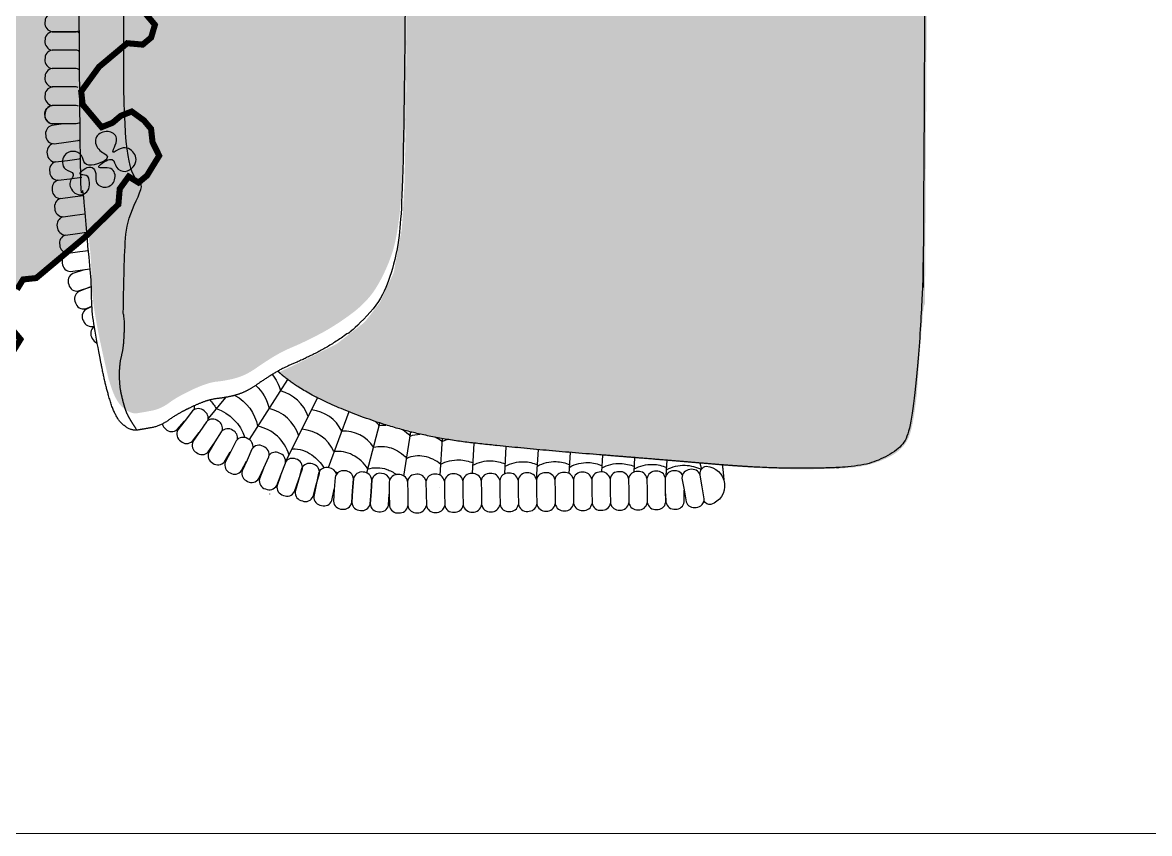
# Model space of a CAD drawing. Header units: millimetres. Extents: x 307301 to 459443, y -2888111 to -2805601.
# Drawn here: x 442889 to 443852, y -2867850 to -2867157 of the extents above; entities that cross this region are included whole.
import ezdxf

# ---------------------------------------------------------------- set-up
doc = ezdxf.new("R2010")
doc.units = ezdxf.units.MM
doc.header["$LTSCALE"] = 10
doc.header["$MEASUREMENT"] = 0
for name, color, linetype in [('BMA  furniture', 6, 'Continuous'), ('PDA FURNITURE', 6, 'Continuous'), ('Plants', 5, 'Continuous')]:
    doc.layers.add(name, color=color, linetype=linetype)
doc.layers.add('WIN', color=5, linetype='Continuous', lineweight=9)

# ---------------------------------------------------------------- blocks, each defined once
blk = doc.blocks.new('2Q3we')
at = {"true_color": 0xffffff}
h = blk.add_hatch(color=7, dxfattribs=at)
h.dxf.hatch_style = 1
edge = h.paths.add_edge_path()
edge.add_spline(control_points=[(-569582.5, 12795.6), (-569583.6, 12796.2), (-569584.8, 12796.9), (-569591.5, 12800), (-569598.1, 12803.1), (-569618.1, 12813), (-569638.1, 12823), (-569652, 12833.8), (-569665.8, 12844.6), (-569673.4, 12854.4), (-569681, 12864.1), (-569687.7, 12878.9), (-569694.5, 12893.7), (-569698.5, 12915.3), (-569702.5, 12937), (-569703.8, 12959), (-569705, 12981), (-569705.6, 13008), (-569706.2, 13035.1), (-569706.9, 13089.7), (-569707.6, 13144.3), (-569708.2, 13227.9), (-569708.8, 13311.4), (-569709, 13361.7), (-569709.2, 13412.1), (-569707.3, 13463.8), (-569705.3, 13515.5), (-569701.4, 13577.7), (-569697.4, 13639.9), (-569697, 13659.1), (-569696.5, 13678.3), (-569693.1, 13690.1), (-569689.7, 13701.9), (-569682.4, 13709), (-569675.2, 13716), (-569664.7, 13718.9), (-569654.2, 13721.9), (-569645.4, 13724.2), (-569636.6, 13726.6), (-569625.6, 13728.3), (-569614.7, 13730), (-569604.7, 13729.7), (-569594.7, 13729.5), (-569581.1, 13730.4), (-569567.4, 13731.3), (-569555.7, 13732.5), (-569544, 13733.8), (-569559.6, 13737.7), (-569575.2, 13741.7), (-569596, 13741.8), (-569616.8, 13742), (-569634.7, 13745.8), (-569652.6, 13749.6), (-569669.6, 13757.6), (-569686.5, 13765.5), (-569691.6, 13780.5), (-569696.7, 13795.5), (-569697.5, 13831.8), (-569698.3, 13868), (-569701.8, 13911.8), (-569705.3, 13955.6), (-569707, 14007), (-569708.7, 14058.5), (-569709, 14122.9), (-569709.3, 14187.3), (-569709.3, 14215.5), (-569709.3, 14243.6), (-569707.2, 14364.5), (-569705.1, 14485.4), (-569702.8, 14509.3), (-569700.5, 14533.3), (-569694.5, 14555.3), (-569688.5, 14577.3), (-569679.5, 14590.8), (-569670.4, 14604.3), (-569652, 14618.5), (-569633.5, 14632.8), (-569608, 14645.5), (-569582.5, 14658.1), (-569589.9, 14665), (-569598.3, 14670.9), (-569623.4, 14688.1), (-569720, 14722.6), (-569826.9, 14734.7), (-569958.1, 14745), (-570058.1, 14753.7), (-570128.9, 14753.7), (-570163.4, 14750.2), (-570196.2, 14734.7), (-570206.5, 14707.1), (-570215.1, 14610.5), (-570216.9, 14557), (-570220.3, 14001.6), (-570220.3, 13735.9), (-570220.3, 13735.9), (-570220.3, 13735.9), (-570220.3, 13735.9), (-570220.3, 13735.9), (-570220.3, 13470.3), (-570216.9, 12896.7), (-570216.9, 12896.7), (-570216.9, 12896.7), (-570215.1, 12843.2), (-570206.5, 12746.6), (-570201.3, 12732.8), (-570196.2, 12719), (-570163.4, 12703.5), (-570128.9, 12700), (-570093.5, 12700), (-570058.1, 12700), (-569958.1, 12708.7), (-569826.9, 12719), (-569720, 12731.1), (-569623.4, 12765.6), (-569598.3, 12782.9), (-569589.9, 12788.7), (-569582.5, 12795.6)], knot_values=[0, 0, 0, 1, 1, 2, 2, 3, 3, 4, 4, 5, 5, 6, 6, 7, 7, 8, 8, 9, 9, 10, 10, 11, 11, 12, 12, 13, 13, 14, 14, 15, 15, 16, 16, 17, 17, 18, 18, 19, 19, 20, 20, 21, 21, 22, 22, 23, 23, 24, 24, 25, 25, 26, 26, 27, 27, 28, 28, 29, 29, 30, 30, 31, 31, 32, 32, 33, 33, 34, 34, 35, 35, 36, 36, 37, 37, 38, 38, 39, 39, 40, 40, 41, 42, 43, 44, 45, 46, 47, 48, 49, 50, 50, 51, 51, 52, 52, 53, 53, 54, 54, 55, 55, 56, 57, 57, 58, 59, 60, 60, 61, 62, 63, 64, 65, 65, 66, 66, 66], weights=[1, 1, 1, 1, 1, 1, 1, 1, 1, 1, 1, 1, 1, 1, 1, 1, 1, 1, 1, 1, 1, 1, 1, 1, 1, 1, 1, 1, 1, 1, 1, 1, 1, 1, 1, 1, 1, 1, 1, 1, 1, 1, 1, 1, 1, 1, 1, 1, 1, 1, 1, 1, 1, 1, 1, 1, 1, 1, 1, 1, 1, 1, 1, 1, 1, 1, 1, 1, 1, 1, 1, 1, 1, 1, 1, 1, 1, 1, 1, 1, 1, 1, 1, 1, 1, 1, 1, 1, 1, 1, 1, 1, 0.999979, 1, 1, 1, 1, 1, 0.999979, 1, 1, 1, 1, 1, 1, 1, 1, 1, 1, 1, 1, 1, 1, 1, 1, 1, 1], degree=2, periodic=0)
h = blk.add_hatch(color=7, dxfattribs=at)
h.dxf.hatch_style = 1
edge = h.paths.add_edge_path()
edge.add_spline(control_points=[(-569384.2, 13396.8), (-569385.7, 13447.7), (-569387.1, 13497.8), (-569382.6, 13578.1), (-569383.4, 13635.2), (-569382.7, 13665.5), (-569387.5, 13693.2), (-569387.9, 13746.2), (-569421.5, 13754.5), (-569436.1, 13749.7), (-569447.9, 13747.9), (-569465.7, 13744.5), (-569484.3, 13742.2), (-569517.5, 13731.3), (-569542.8, 13733.8), (-569563.2, 13731), (-569582.7, 13728.3), (-569621.2, 13730.2), (-569647.9, 13721.8), (-569676.5, 13716.8), (-569696.1, 13690.2), (-569695.1, 13619.5), (-569698.4, 13575.4), (-569704.3, 13506.4), (-569707.3, 13427), (-569707.3, 13076.9), (-569704.3, 12997.5), (-569698.4, 12928.5), (-569686.5, 12894), (-569668.8, 12864.6), (-569636.1, 12840.5), (-569606.5, 12825), (-569585.8, 12816.3), (-569569.5, 12806.6), (-569548.7, 12792.2), (-569529.4, 12787), (-569511.6, 12785.3), (-569482, 12771.5), (-569465.7, 12759.4), (-569447.9, 12755.9), (-569436.1, 12754.2), (-569421.2, 12766.3), (-569410.9, 12799.1), (-569403.4, 12838.8), (-569397.5, 12869.8), (-569397.5, 12900.9), (-569393.1, 12944), (-569387.1, 13006.1), (-569385.7, 13056.1), (-569384.2, 13396.8)], knot_values=[0, 0, 0, 1, 2, 3, 4, 5, 6, 7, 8, 9, 10, 11, 12, 13, 14, 15, 16, 17, 18, 19, 20, 21, 22, 23, 24, 25, 26, 27, 28, 29, 30, 31, 32, 33, 34, 35, 36, 37, 38, 39, 40, 41, 42, 43, 44, 45, 46, 47, 48, 48, 48], degree=2, periodic=0)
at = {"layer": 'BMA  furniture', "linetype": 'Continuous'}
for p, q in [((-569590.1, 12788.2), (-569552.4, 12729.2)), ((-569588.5, 12707.7), (-569619.4, 12770.2)), ((-569529, 12770.6), (-569512, 12749.8)), ((-569650.3, 12756.5), (-569629.9, 12701.5)), ((-569668, 12696.4), (-569680.7, 12745.4)), ((-569742.1, 12730.1), (-569739.9, 12694.3)), ((-569704.5, 12693.3), (-569711.3, 12736.7)), ((-569711.3, 12736.7), (-569711.1, 12735.7)), ((-569834.9, 12690.3), (-569836.7, 12719.3)), ((-569803.5, 12695.5), (-569805.1, 12722.3)), ((-569771.8, 12695.7), (-569773.6, 12725.7)), ((-569962.2, 12694), (-569963.1, 12708.8)), ((-569930.7, 12697.3), (-569931.5, 12711.4)), ((-569898.9, 12697.4), (-569899.9, 12714)), ((-569867, 12695.7), (-569868.3, 12716.5)), ((-569995.3, 12706.1), (-569997, 12700.1))]:
    blk.add_line(p, q, dxfattribs=at)
at = {"layer": 'BMA  furniture', "linetype": 'Continuous', "flags": 128}
for points in [[(-569385.2, 13147.3, -0.094112), (-569382.2, 13148.3), (-569370.5, 13148.3), (-569358.7, 13148.3, -0.394224), (-569351.6, 13139.2, -0.396009), (-569358.6, 13130.2), (-569370.4, 13130.2), (-569382.2, 13130.2, -0.110774), (-569385.6, 13131.5)], [(-569385.8, 13128.7, -0.117278), (-569382.2, 13130.2), (-569370.5, 13130.2), (-569358.7, 13130.2, -0.394224), (-569351.6, 13121.1, -0.390495), (-569358.5, 13112)], [(-569385.3, 13110.9, -0.099034), (-569382.2, 13112.1), (-569370.5, 13112.1), (-569358.7, 13112.1, -0.394224), (-569351.6, 13103, -0.390495), (-569358.5, 13093.9)], [(-569384.8, 13093.1, -0.081779), (-569382.2, 13094), (-569370.5, 13094), (-569358.7, 13094, -0.394224), (-569351.6, 13084.9, -0.390495), (-569358.5, 13075.8)], [(-569384.3, 13075.2, -0.065261), (-569382.2, 13075.9), (-569370.5, 13075.9), (-569358.7, 13075.9, -0.394224), (-569351.6, 13066.8, -0.390495), (-569358.5, 13057.7)], [(-569384.7, 13057, -0.076574), (-569382.2, 13057.7), (-569370.5, 13057.7), (-569358.7, 13057.7, -0.394224), (-569351.6, 13048.7, -0.390495), (-569358.5, 13039.6)], [(-569384.7, 13040.4, 0.076574), (-569382.2, 13039.6), (-569370.5, 13039.6), (-569358.7, 13039.6, 0.394224), (-569351.6, 13048.7, 0.390495), (-569358.5, 13057.7)], [(-569369.7, 13039.6), (-569358.2, 13038, -0.394224), (-569352.3, 13028, -0.396009), (-569360.6, 13020), (-569372.3, 13021.6), (-569383.9, 13023.2, -0.071645), (-569386.1, 13024.2)], [(-569385.7, 13040, -0.027978), (-569384.8, 13040.5)], [(-569359.6, 13020.1), (-569359.6, 13020.1, -0.394224), (-569353.7, 13010.1, -0.396009), (-569362, 13002.1), (-569373.7, 13003.7), (-569385.3, 13005.3, -0.044205), (-569386.7, 13005.8)], [(-569386.2, 13022.6, -0.071392), (-569383.9, 13023.2)], [(-569361.8, 13002.1, -0.38731), (-569356.2, 12992.2, -0.396009), (-569364.5, 12984.1), (-569376.1, 12985.7), (-569387.7, 12987.3)], [(-569386.7, 13005.2, -0.036519), (-569385.5, 13005.3)], [(-569364.3, 12984.1, -0.38731), (-569358.7, 12974.2, -0.396009), (-569366.9, 12966.2), (-569378.6, 12967.8), (-569389.1, 12969.3)], [(-569366.8, 12966.2, -0.38731), (-569361.2, 12956.3, -0.396009), (-569369.4, 12948.3), (-569381.1, 12949.9), (-569390.8, 12951.2)], [(-569369.3, 12948.3, -0.38731), (-569363.6, 12938.4, -0.396009), (-569371.9, 12930.3), (-569383.6, 12931.9), (-569392.5, 12933.2)], [(-569371.7, 12930.3, -0.38731), (-569366.1, 12920.4, -0.396009), (-569374.4, 12912.4), (-569386, 12914), (-569394.3, 12915.1)], [(-569374.2, 12912.4, -0.38731), (-569368.6, 12902.5, -0.396009), (-569376.8, 12894.5), (-569388.5, 12896.1), (-569396.1, 12897.1)], [(-569390.4, 12896.3), (-569390, 12896.2), (-569378.9, 12892.5, -0.394224), (-569374.9, 12881.6, -0.396009), (-569384.5, 12875.3), (-569395.7, 12879), (-569397.3, 12879.5)], [(-569397.3, 12879.6), (-569395.7, 12879), (-569384.8, 12874.7, -0.394224), (-569381.5, 12863.7, -0.396009), (-569391.4, 12857.8), (-569397.7, 12860.3)], [(-569397.8, 12859.9), (-569391.7, 12857, -0.394224), (-569389.3, 12845.8, -0.396009), (-569399.6, 12840.7), (-569399.9, 12840.8)], [(-569400, 12840.2), (-569399.8, 12840.1, -0.394224), (-569398, 12828.7, -0.213366), (-569403, 12824.1)], [(-569610.4, 12752, -0.240153), (-569583, 12777.2)], [(-569643.3, 12737.6, -0.254521), (-569613.7, 12758.3)], [(-569601, 12733, -0.257425), (-569571.9, 12759.8)], [(-569511.6, 12747.7, -0.339059), (-569508.1, 12757.4, -0.396006), (-569496.6, 12757.4), (-569489.4, 12748), (-569482.2, 12738.7, -0.394224), (-569485, 12727.5, -0.396009), (-569496.5, 12727.6), (-569503.1, 12736.1)], [(-569680.1, 12742.9, -0.033921), (-569677.1, 12746.6)], [(-569591.6, 12714, -0.275177), (-569560.7, 12742.3)], [(-569525.9, 12737.9, -0.338382), (-569521.9, 12747.4, -0.396006), (-569510.4, 12746.7), (-569503.7, 12737), (-569497.1, 12727.3, -0.394224), (-569500.5, 12716.3, -0.396009), (-569512, 12717), (-569518.1, 12725.9)], [(-569507, 12744, 0.001202), (-569507.2, 12743.9)], [(-569466.9, 12744.5, -0.178304), (-569470.2, 12739.6, -0.396009), (-569481.7, 12739), (-569488.7, 12747.2)], [(-569741.9, 12727.2, 0.038885), (-569747.1, 12729.3)], [(-569741.9, 12727.2, -0.058831), (-569735.2, 12731.4)], [(-569710.6, 12732.6, 0.077226), (-569720.2, 12734.5)], [(-569674.6, 12721.6, -0.268151), (-569643.3, 12737.6)], [(-569635.7, 12717.3, -0.272812), (-569604.3, 12739.3)], [(-569556.1, 12721, -0.342449), (-569550.9, 12730, -0.396006), (-569539.6, 12727.9), (-569534.2, 12717.4), (-569528.8, 12707, -0.394224), (-569533.5, 12696.5, -0.396009), (-569544.9, 12698.6), (-569549.8, 12708.1)], [(-569540.9, 12729.3, -0.329012), (-569536.3, 12738.2, -0.396006), (-569524.9, 12736.9), (-569518.7, 12726.9), (-569512.6, 12716.8, -0.394224), (-569516.6, 12706, -0.396009), (-569528.1, 12707.3), (-569533.8, 12716.8)], [(-569674.6, 12721.6, 0.143434), (-569691.9, 12720.9, 0.126552), (-569707.2, 12710.7)], [(-569594.9, 12720.2, 0.157837), (-569613.9, 12714.1, 0.098644), (-569625.9, 12701.2)], [(-569835.7, 12703.1, 0.131587), (-569854, 12707.5, 0.095678), (-569867.5, 12704.4)], [(-569804, 12703, 0.131587), (-569822.3, 12707.4, 0.095214), (-569835.8, 12704.4)], [(-569772.3, 12703.9, 0.131587), (-569790.5, 12708.3, 0.095678), (-569804.1, 12705.2)], [(-569740.5, 12704.8, 0.131587), (-569758.8, 12709.2, 0.095678), (-569772.4, 12706.2)], [(-569740.6, 12704.8, -0.133218), (-569724.4, 12712.6, -0.142851), (-569707.2, 12710.7)], [(-569669.1, 12700.3, -0.126808), (-569654, 12714, -0.151661), (-569635.7, 12717.3)], [(-569583, 12693.4), (-569579.8, 12684, -0.394224), (-569586, 12674.3, -0.396009), (-569596.9, 12678), (-569600.8, 12689.1), (-569604.6, 12700.3, -0.394227), (-569598.4, 12710, -0.359332), (-569588, 12707.1)], [(-569566.4, 12700.7), (-569562.5, 12690.5, -0.394224), (-569568.4, 12680.6, -0.396009), (-569579.4, 12684), (-569583.7, 12695), (-569587.9, 12706, -0.394227), (-569581.9, 12715.9, -0.338782), (-569571.9, 12713.9)], [(-569995.7, 12694.3), (-569995.6, 12695, 0.403399), (-570001.7, 12702.9), (-570001.7, 12702.9, 0.837187), (-570006.2, 12665.4, 0.285754), (-569999.4, 12668.8)], [(-569962.6, 12699.5, 0.131587), (-569980.8, 12703.9, 0.110075), (-569996.9, 12699.7)], [(-569978.4, 12694.4, -0.29509), (-569970.1, 12698.4, -0.372652), (-569961.4, 12691.7)], [(-569930.8, 12700.4, 0.131587), (-569949.1, 12704.8, 0.095678), (-569962.7, 12701.7)], [(-569943.4, 12691, -0.387313), (-569934.3, 12697.8, -0.396006), (-569925.3, 12690.6), (-569925.4, 12678.8), (-569925.6, 12667.1, -0.394224), (-569934.7, 12660.1, -0.390495), (-569943.7, 12667.1)], [(-569899.1, 12701.3, 0.131587), (-569917.4, 12705.7, 0.095678), (-569931, 12702.6)], [(-569925.3, 12690.8, -0.387313), (-569916.2, 12697.6, -0.396006), (-569907.2, 12690.4), (-569907.3, 12678.6), (-569907.5, 12666.8, -0.394224), (-569916.6, 12659.8, -0.390495), (-569925.6, 12666.9)], [(-569907.2, 12690.5, -0.387313), (-569898, 12697.3, -0.396006), (-569889.1, 12690.1), (-569889.2, 12678.4), (-569889.4, 12666.6, -0.394224), (-569898.5, 12659.6, -0.390495), (-569907.5, 12666.6)], [(-569867.4, 12702.2, 0.131587), (-569885.7, 12706.6, 0.095678), (-569899.3, 12703.5)], [(-569889.1, 12690.3, -0.387313), (-569879.9, 12697.1, -0.396006), (-569871, 12689.9), (-569871.1, 12678.1), (-569871.3, 12666.4, -0.394224), (-569880.4, 12659.4, -0.390495), (-569889.4, 12666.4)], [(-569871, 12690.1, -0.387313), (-569861.8, 12696.9, -0.396006), (-569852.9, 12689.7), (-569853, 12677.9), (-569853.2, 12666.1, -0.394224), (-569862.3, 12659.1, -0.390495), (-569871.3, 12666.2)], [(-569852.9, 12689.8, -0.387313), (-569843.7, 12696.6, -0.396006), (-569834.8, 12689.4), (-569834.9, 12677.7), (-569835.1, 12665.9, -0.394224), (-569844.2, 12658.9, -0.390495), (-569853.2, 12665.9)], [(-569834.8, 12689.6, -0.387313), (-569825.6, 12696.4, -0.396006), (-569816.7, 12689.2), (-569816.8, 12677.4), (-569817, 12665.6, -0.394224), (-569826.1, 12658.6, -0.390495), (-569835.1, 12665.7)], [(-569816.7, 12689.4, -0.387313), (-569807.5, 12696.2, -0.396006), (-569798.6, 12689), (-569798.7, 12677.2), (-569798.9, 12665.4, -0.394224), (-569808, 12658.4, -0.390495), (-569817, 12665.4)], [(-569798.6, 12689.1, -0.387313), (-569789.4, 12695.9, -0.396006), (-569780.4, 12688.7), (-569780.6, 12676.9), (-569780.8, 12665.2, -0.394224), (-569789.9, 12658.2, -0.390495), (-569798.9, 12665.2)], [(-569780.5, 12688.9, -0.387313), (-569771.3, 12695.7, -0.396006), (-569762.3, 12688.5), (-569762.5, 12676.7), (-569762.7, 12664.9, -0.394224), (-569771.8, 12657.9, -0.390495), (-569780.8, 12665)], [(-569669.1, 12700.3, 0.153481), (-569687.5, 12699.9, 0.074157), (-569697.3, 12694.7)], [(-569690.6, 12689.9, -0.334762), (-569682.4, 12695.9, -0.396006), (-569672.9, 12689.5), (-569672.1, 12677.7), (-569671.2, 12666, -0.394224), (-569679.8, 12658.2, -0.396009), (-569689.4, 12664.7), (-569690.1, 12675.4)], [(-569639.7, 12696.6, -0.018719), (-569637.3, 12697)], [(-569638.1, 12695.1, -0.308727), (-569630.9, 12701.3, -0.396006), (-569620.6, 12696.2), (-569618.3, 12684.6), (-569615.9, 12673.1, -0.394224), (-569623.4, 12664.3, -0.396009), (-569633.7, 12669.4), (-569635.9, 12680.3)], [(-569762.4, 12688.6, -0.387313), (-569753.2, 12695.4, -0.396006), (-569744.2, 12688.2), (-569744.4, 12676.5), (-569744.6, 12664.7, -0.394224), (-569753.7, 12657.7, -0.390495), (-569762.7, 12664.7)], [(-569744.3, 12688.4, -0.387313), (-569735.1, 12695.2, -0.396006), (-569726.1, 12688), (-569726.3, 12676.2), (-569726.5, 12664.5, -0.394224), (-569735.6, 12657.5, -0.390495), (-569744.6, 12664.5)], [(-569726.2, 12688.2, -0.387313), (-569717, 12695, -0.396006), (-569708, 12687.8), (-569708.2, 12676), (-569708.3, 12664.2, -0.394224), (-569717.5, 12657.2, -0.390495), (-569726.5, 12664.3)], [(-569708.9, 12690.5, -0.012983), (-569707.4, 12690)], [(-569708.1, 12687.9, -0.387313), (-569698.9, 12694.7, -0.396006), (-569689.9, 12687.5), (-569690.1, 12675.8), (-569690.2, 12664, -0.394224), (-569699.4, 12657, -0.390495), (-569708.4, 12664)], [(-569961.7, 12675.7), (-569962, 12667.5, -0.394224), (-569971.3, 12660.7, -0.396009), (-569980.1, 12668), (-569979.8, 12679.5)], [(-569572.7, 12675.5, -0.000791), (-569572.6, 12675.7)], [(-569572.5, 12675.7, 0.001219), (-569572.6, 12675.7)]]:
    blk.add_lwpolyline(points, format="xyb", dxfattribs=at)
for points in [[(-569555.1, 12719.8), (-569550.2, 12709), (-569545.4, 12698.3, -0.394224), (-569550.7, 12688.1, -0.396009), (-569561.9, 12690.8), (-569566.8, 12701.5), (-569571.6, 12712.2, -0.394227), (-569566.3, 12722.5, -0.396006)], [(-569977.8, 12691.2), (-569979.8, 12679.6), (-569981.8, 12668, -0.394224), (-569991.9, 12662.5, -0.396009), (-569999.7, 12671), (-569997.7, 12682.6), (-569995.7, 12694.2, -0.394227), (-569985.6, 12699.7, -0.396006)], [(-569943.4, 12690.9), (-569943.5, 12679.1), (-569943.7, 12667.3, -0.394224), (-569952.9, 12660.3, -0.396009), (-569961.8, 12667.5), (-569961.7, 12679.3), (-569961.5, 12691.1, -0.394227), (-569952.4, 12698.1, -0.396006)], [(-569654.8, 12690.7), (-569654, 12679), (-569653.2, 12667.2, -0.394224), (-569661.7, 12659.5, -0.396009), (-569671.3, 12665.9), (-569672.1, 12677.7), (-569672.9, 12689.4, -0.394227), (-569664.4, 12697.2, -0.396006)], [(-569636.7, 12692), (-569635.9, 12680.2), (-569635.1, 12668.5, -0.394224), (-569643.7, 12660.7, -0.396009), (-569653.2, 12667.2), (-569654, 12678.9), (-569654.9, 12690.7, -0.394227), (-569646.3, 12698.4, -0.396006)], [(-569603.9, 12700.8), (-569600.8, 12689.4), (-569597.7, 12678, -0.394224), (-569604.6, 12668.8, -0.396009), (-569615.2, 12673.2), (-569618.3, 12684.6), (-569621.4, 12695.9, -0.394227), (-569614.5, 12705.2, -0.396006)]]:
    blk.add_lwpolyline(points, format="xyb", close=True, dxfattribs=at)
at = {"layer": 'BMA  furniture', "linetype": 'Continuous'}
for centre, radius, start, end in [((-569540, 12765.8), 44.5, 141.9358, 165.1921), ((-569528.6, 12749.7), 44.5, 132.6406, 166.9592), ((-569517.1, 12733.6), 44.4, 118.4615, 168.7617), ((-569481.6, 12737.3), 44.4, 136.0148, 149.8092), ((-569489.9, 12761.3), 8.46, 173.0417, 200.9529), ((-569505.7, 12717.6), 44.4, 108.7964, 162.1516), ((-569686.1, 12710.4), 33.1, 79.4556, 91.2095), ((-569721.4, 12703.7), 30.9, 99.8414, 99.8712), ((-569686.1, 12710.4), 33.1, 121.0492, 137.7709), ((-569715.7, 12657), 34.6, 106.3307, 108.3343), ((-569715.7, 12657), 34.6, 132.6685, 132.8299)]:
    blk.add_arc(centre, radius, start, end, dxfattribs=at)
blk.add_rational_spline([(-569580.5, 14659), (-569587.9, 14665.9), (-569596.4, 14671.7), (-569621.4, 14689), (-569718, 14723.5), (-569825, 14735.5), (-569956.1, 14745.9), (-570056.2, 14754.5), (-570126.9, 14754.5), (-570161.4, 14751.1), (-570194.2, 14735.5), (-570204.5, 14707.9), (-570213.2, 14611.3), (-570214.9, 14557.8), (-570218.3, 14002.4), (-570218.3, 13736.8), (-570218.3, 13736.8), (-570218.3, 13736.8), (-570218.3, 13736.8), (-570218.3, 13736.8), (-570218.3, 13471.1), (-570214.9, 12897.6), (-570214.9, 12897.6), (-570214.9, 12897.6), (-570213.2, 12844.1), (-570204.5, 12747.5), (-570199.4, 12733.7), (-570194.2, 12719.9), (-570161.4, 12704.3), (-570126.9, 12700.9), (-570091.5, 12700.9), (-570056.2, 12700.9), (-569956.1, 12709.5), (-569825, 12719.9), (-569718, 12732), (-569621.4, 12766.5), (-569596.4, 12783.7), (-569587.9, 12789.5), (-569580.5, 12796.4)], [1, 1, 1, 1, 1, 1, 1, 1, 1, 1, 1, 1, 1, 1, 0.999978907267, 1, 1, 1, 1, 1, 0.999978907266, 1, 1, 1, 1, 1, 1, 1, 1, 1, 1, 1, 1, 1, 1, 1, 1, 1, 1], degree=2, knots=[0, 0, 0, 1, 1, 2, 3, 4, 5, 6, 7, 8, 9, 10, 11, 11, 12, 12, 13, 13, 14, 14, 15, 15, 16, 16, 17, 18, 18, 19, 20, 21, 21, 22, 23, 24, 25, 26, 26, 27, 27, 27], dxfattribs=at)
for points in [[(-569442, 12738.4), (-569435.3, 12748.8), (-569430.9, 12757.4), (-569427.2, 12771.2), (-569424.9, 12783.3), (-569424.9, 12803.1), (-569428.6, 12818.6), (-569429.4, 12829.8), (-569430.1, 12844.5), (-569427.9, 12859.2), (-569429.4, 12885.1), (-569430.1, 12920.4), (-569432.4, 12948.9), (-569452.3, 12973.3), (-569432.4, 13000.7), (-569429.4, 13060.4), (-569430.1, 13432.8), (-569428.6, 13496.7), (-569430.9, 13589.8), (-569429.4, 13639.9), (-569429.4, 13672.6), (-569432.4, 13694.2), (-569435.3, 13708), (-569435.3, 13719.2), (-569433.1, 13737.3), (-569436.1, 13751.1), (-569435.7, 13749.4)], [(-570019.5, 12687.2), (-570018.6, 12697.5), (-570017.7, 12704.3)]]:
    blk.add_open_spline(points, degree=2, dxfattribs=at)
blk.add_open_spline([(-569505.7, 13736.8), (-569519.4, 13733), (-569530.2, 13734), (-569542.8, 13735.3), (-569563.2, 13732.5), (-569582.7, 13729.8), (-569621.2, 13731.6), (-569647.9, 13723.2), (-569676.5, 13718.2), (-569696.1, 13691.7), (-569695.1, 13620.9), (-569698.4, 13576.9), (-569704.3, 13507.9), (-569707.3, 13428.5), (-569707.3, 13368.1), (-569704.3, 12980.8), (-569698.4, 12911.8), (-569686.5, 12877.3), (-569668.8, 12848), (-569636.1, 12823.8), (-569606.5, 12808.3), (-569585.8, 12799.7), (-569569.5, 12789.9), (-569548.7, 12775.5), (-569529.4, 12770.3), (-569511.6, 12768.6), (-569482, 12754.8), (-569465.7, 12742.7), (-569447.9, 12739.3), (-569436.1, 12737.5), (-569421.2, 12749.6), (-569410.9, 12782.4), (-569403.4, 12822.1), (-569397.5, 12853.1), (-569397.5, 12884.2), (-569393.1, 12927.3), (-569387.1, 12989.4), (-569385.7, 13039.5), (-569384.2, 13398.3), (-569385.7, 13449.2), (-569387.1, 13499.2), (-569382.6, 13579.6), (-569383.4, 13636.6), (-569382.7, 13667), (-569387.5, 13694.6), (-569387.7, 13721.2), (-569387.8, 13730.3), (-569389.8, 13736.8)], degree=2, knots=[0, 0, 0, 1, 1, 2, 3, 4, 5, 6, 7, 8, 9, 10, 11, 12, 13, 14, 15, 16, 17, 18, 19, 20, 21, 22, 23, 24, 25, 26, 27, 28, 29, 30, 31, 32, 33, 34, 35, 36, 36, 37, 38, 39, 40, 41, 42, 42, 43, 43, 43], dxfattribs=at)
blk = doc.blocks.new('zdhdghgd')
at = {"layer": 'Plants', "transparency": 33554495}
h = blk.add_hatch(color=97, dxfattribs=at)
h.set_gradient(color1=(66, 119, 40), color2=(194, 242, 166), name='SPHERICAL')
h.paths.add_polyline_path([(420386.74, -406570.66), (420384.26, -406579.53), (420376.75, -406597.89), (420382.7, -406601.4), (420391.58, -406592.57), (420400.27, -406584.57), (420400.46, -406592.96), (420407.89, -406588.4), (420413.2, -406582.07), (420408.63, -406574.63), (420411.83, -406566.52), (420418.23, -406550.3), (420421.44, -406542.19), (420426.75, -406535.85), (420434.87, -406539.06), (420441.21, -406544.38), (420425.26, -406563.39), (420437.95, -406574.04), (420446.07, -406577.25), (420455.61, -406574.46), (420460.93, -406568.12), (420470.82, -406569.22), (420480.71, -406570.32), (420490.25, -406567.53), (420500.88, -406554.86), (420496.31, -406547.42), (420486.42, -406546.33), (420498.83, -406531.54), (420508.37, -406528.75), (420511.57, -406520.64), (420521.12, -406517.85), (420531.01, -406518.95), (420539.12, -406522.16), (420551.81, -406532.8), (420563.13, -406527.9), (420579.08, -406508.89), (420587.19, -406512.1), (420596.74, -406509.32), (420604.17, -406504.75), (420609.49, -406498.42), (420606.69, -406488.87), (420600.34, -406483.55), (420592.23, -406480.34), (420595.43, -406472.23), (420600.74, -406465.89), (420608.17, -406461.33), (420625.09, -406475.52), (420634.64, -406472.73), (420637.84, -406464.62), (420647.73, -406465.72), (420655.16, -406461.16), (420667.56, -406446.37), (420654.87, -406435.73), (420646.76, -406432.52), (420643.96, -406422.97), (420637.61, -406417.65), (420632.3, -406423.98), (420620.64, -406425), (420616.06, -406417.56), (420619.27, -406409.45), (420624.58, -406403.12), (420643.27, -406415.2), (420651.39, -406418.41), (420658.82, -406413.85), (420665.22, -406397.62), (420670.54, -406391.29), (420678.65, -406394.5), (420685, -406399.82), (420694.89, -406400.92), (420702.32, -406396.35), (420701.29, -406384.7), (420706.6, -406378.36), (420716.15, -406375.57), (420725.35, -406368.9), (420732.78, -406364.33), (420735.99, -406356.22), (420731.41, -406348.79), (420728.61, -406339.24), (420719.07, -406342.03), (420712.72, -406336.71), (420713.81, -406326.82), (420719.13, -406320.49), (420704.32, -406308.07), (420707.52, -406299.96), (420717.41, -406301.05), (420723.76, -406306.38), (420733.3, -406303.59), (420758.11, -406274.02), (420751.77, -406268.7), (420742.62, -406253.83), (420733.14, -406235.07), (420724.68, -406227.97), (420706.27, -406241.32), (420703.07, -406249.43), (420686.84, -406243.01), (420680.49, -406237.69), (420692.56, -406219.02), (420697.87, -406212.68), (420705.3, -406208.12), (420712.39, -406199.67), (420724.45, -406181), (420729.77, -406174.66), (420743.54, -406175.42), (420753.43, -406176.52), (420760.86, -406171.96), (420766.18, -406165.62), (420765.15, -406153.96), (420760.23, -406142.64), (420772.64, -406127.86), (420765.95, -406118.65), (420759.61, -406113.33), (420754.29, -406119.66), (420744.06, -406114.68), (420735.6, -406107.58), (420736.69, -406097.7), (420750.46, -406098.46), (420766.7, -406104.88), (420786.19, -406081.64), (420789.39, -406073.53), (420747.1, -406038.05), (420736.87, -406033.07), (420737.95, -406023.18), (420727.72, -406018.2), (420719.6, -406014.99), (420726.69, -406006.54), (420725.67, -405994.88), (420721.09, -405987.44), (420709.78, -405992.35), (420682.48, -406023.37), (420653.27, -406004.72), (420665.13, -406037.07), (420636.24, -406040.12), (420714.39, -406096.92), (420643.56, -406056.98), (420634.22, -406077.4), (420478.7, -406026.83), (420575, -406055.01), (420565.69, -406033.56), (420597.63, -406053.01), (420608.26, -406040.34), (420607.23, -406028.68), (420600.89, -406023.36), (420611.05, -405992.99), (420617.07, -405975.89), (420624.57, -405966.95), (420629.36, -405952.98), (420653, -405956.19), (420662.22, -405941.66), (420682.69, -405951.62), (420689.03, -405956.95), (420708.52, -405933.71), (420687.38, -405915.97), (420654.23, -405895.36), (420655.31, -405885.47), (420660.63, -405879.14), (420656.06, -405871.7), (420643.37, -405861.06), (420633.82, -405863.85), (420613.99, -405883.19), (420607.64, -405877.87), (420606.62, -405866.21), (420609.82, -405858.1), (420605.25, -405850.67), (420600.67, -405843.23), (420594.33, -405837.91), (420584.44, -405836.81), (420574.55, -405835.71), (420571.75, -405826.17), (420574.95, -405818.06), (420570.38, -405810.62), (420576.78, -405794.4), (420572.21, -405786.97), (420563.75, -405779.87), (420549.98, -405779.11), (420541.86, -405775.9), (420534.43, -405780.46), (420537.57, -405793.9), (420477.22, -405775.65), (420469.1, -405772.44), (420476.19, -405763.99), (420455.04, -405746.25), (420430.69, -405736.62), (420422.24, -405729.52), (420412.69, -405732.31), (420413.72, -405743.97), (420410.52, -405752.08), (420402.4, -405748.87), (420385.77, -405760.11), (420375.14, -405772.78), (420379.71, -405780.22), (420376.51, -405788.33), (420365.87, -405801), (420355.99, -405799.9), (420349.64, -405794.58), (420357.82, -405776.25), (420368.45, -405763.57), (420361.76, -405754.36), (420349.07, -405743.72), (420344.5, -405736.29), (420338.16, -405730.96), (420319.81, -405722.77), (420308.49, -405727.67), (420297.86, -405740.34), (420302.43, -405747.78), (420295.35, -405756.23), (420281.57, -405755.47), (420268.88, -405744.82), (420259.34, -405747.61), (420254.02, -405753.95), (420255.05, -405765.61), (420237.33, -405786.73), (420218.92, -405800.08), (420209.03, -405798.98), (420192.12, -405784.79), (420195.32, -405776.68), (420200.63, -405770.34), (420203.84, -405762.23), (420197.15, -405753.02), (420190.81, -405747.7), (420180.92, -405746.6), (420170.69, -405741.61), (420163.26, -405746.18), (420155.82, -405750.74), (420150.51, -405757.08), (420155.08, -405764.51), (420145.88, -405771.19), (420134.22, -405772.2), (420109.07, -405797.88), (420078.94, -405833.79), (420077.86, -405843.68), (420070.43, -405848.24), (420055.56, -405857.36), (420045.68, -405856.27), (420032.99, -405845.62), (420018.13, -405854.75), (420014.92, -405862.86), (420011.72, -405870.97), (420004.63, -405879.42), (419994.75, -405878.32), (419986.63, -405875.11), (419961.82, -405904.68), (419974.51, -405915.32), (419984.4, -405916.42), (420000.63, -405922.84), (420008.75, -405926.05), (419998.46, -405942.61), (420008.35, -405943.71), (420016.46, -405946.92), (420026.35, -405948.02), (420036.24, -405949.12), (420044.35, -405952.33), (420041.15, -405960.44), (420001.26, -405990.35), (420020.83, -405993.64), (420052.99, -406012.31), (420106.48, -406059.26), (420127.99, -406093.93), (420084.56, -406045.73), (420068.66, -406044.85), (420033.4, -406063.75), (420058.29, -406034.08), (420019.59, -406024.52), (419991.48, -406024.41), (419963.59, -406035.72), (419944.55, -406019.75), (419930.38, -406036.65), (419922.54, -406058.87), (419917.57, -406069.09), (419908.03, -406071.88), (419906.94, -406081.76), (419909.74, -406091.31), (419897.33, -406106.1), (419900.13, -406115.64), (419927.63, -406138.71), (419924.42, -406146.82), (419919.11, -406153.15), (419911.68, -406157.72), (419914.48, -406167.26), (419919.05, -406174.7), (419903.1, -406193.71), (419899.9, -406201.82), (419882.18, -406222.94), (419884.98, -406232.49), (419895.21, -406237.47), (419906.87, -406236.46), (419913.56, -406245.67), (419916.36, -406255.21), (419905.73, -406267.89), (419931.1, -406289.17), (419926.81, -406307.17), (419925.73, -406317.05), (419930.3, -406324.49), (419936.64, -406329.81), (419943.73, -406321.36), (419962.42, -406333.44), (419981.45, -406349.41), (419986.03, -406356.85), (419992.37, -406362.17), (419989.85, -406378.05), (419984.54, -406384.39), (419976.42, -406381.18), (419971.1, -406387.51), (419973.9, -406397.06), (419984.82, -406409.82), (419983.73, -406419.7), (419988.31, -406427.14), (419994.65, -406432.46), (420026.43, -406437.53), (420027.52, -406427.64), (420045.86, -406435.84), (420052.21, -406441.16), (420064.95, -406430.26), (420083.36, -406416.91), (420093.25, -406418.01), (420094.28, -406429.67), (420085.76, -406444.11), (420069.81, -406463.12), (420067.01, -406453.58), (420059.58, -406458.14), (420047.52, -406476.81), (420041.12, -406493.03), (420045.69, -406500.47), (420057.35, -406499.45), (420065.46, -406502.66), (420079.24, -406503.42), (420088.44, -406496.75), (420111.7, -406516.26), (420120.91, -406509.59), (420126.22, -406503.25), (420146.68, -406513.22), (420159.37, -406523.87), (420154.4, -406534.09), (420151.2, -406542.2), (420155.77, -406549.63), (420162.11, -406554.96), (420170.23, -406558.17), (420179.77, -406555.38), (420185.09, -406549.04), (420188.29, -406540.93), (420202.75, -406549.46), (420209.1, -406554.79), (420205.89, -406562.9), (420195.26, -406575.57), (420203.38, -406578.78), (420213.27, -406579.88), (420221.38, -406583.09), (420244.7, -406581.06), (420271.95, -406558.76), (420281.91, -406564.03), (420294.37, -406540.6), (420310.79, -406574.92), (420311.77, -406586.01), (420312.22, -406603.84), (420322.47, -406612.44), (420346.24, -406615.96), (420355.39, -406589.83), (420349.7, -406549.54), (420325.62, -406522.93), (420315.13, -406486.02), (420333.95, -406523.01), (420375.75, -406562.03)])
at = {"layer": 'Plants', "color": 97, "true_color": 0x427728, "const_width": 4.55}
for points in [[(420281.57, -405755.47), (420268.88, -405744.82), (420259.34, -405747.61), (420254.02, -405753.95), (420255.05, -405765.61), (420237.33, -405786.73), (420218.92, -405800.08), (420209.03, -405798.98), (420192.12, -405784.79), (420195.32, -405776.68), (420200.63, -405770.34), (420203.84, -405762.23), (420197.15, -405753.02), (420190.81, -405747.7), (420180.92, -405746.6), (420170.69, -405741.61), (420163.26, -405746.18), (420155.82, -405750.74), (420150.51, -405757.08), (420155.08, -405764.51), (420145.88, -405771.19), (420134.22, -405772.2), (420109.07, -405797.88), (420078.94, -405833.79), (420077.86, -405843.68), (420070.43, -405848.24)], [(420045.68, -405856.27), (420032.99, -405845.62), (420018.13, -405854.75)]]:
    blk.add_lwpolyline(points, dxfattribs=at)
at = {"layer": 'Plants', "color": 3}
blk.add_open_spline([(420162.89, -405786.8), (420166.03, -405783.78), (420170.81, -405775.4), (420160.85, -405774.57), (420157.69, -405766.99), (420161.62, -405760.77), (420167.52, -405758.18), (420174.61, -405760.74), (420178.7, -405768.57), (420169.39, -405779.91), (420184.43, -405770.05), (420190.51, -405780.45), (420185.94, -405790.73), (420174.64, -405788.88), (420170.27, -405776.68), (420165.72, -405783.69), (420163.86, -405790.24)], degree=3, knots=[5.659939, 5.659939, 5.659939, 5.659939, 5.794674, 5.896015, 6.011026, 6.116494, 6.210941, 6.291027, 6.45076, 6.557203, 6.728442, 6.854737, 7.005278, 7.151913, 7.285787, 7.43104, 7.43104, 7.43104, 7.43104], dxfattribs=at)
at = {"layer": 'Plants', "color": 97}
blk.add_open_spline([(420163.86, -405790.24), (420163.32, -405793.19), (420163.68, -405798.76), (420171.95, -405798.73), (420174.95, -405806.29), (420171.48, -405814.69), (420159.57, -405814.84), (420158.62, -405804.72), (420154.39, -405806.43), (420153.56, -405807.2), (420151.6, -405809.03), (420144.07, -405808.83), (420139.65, -405799.99), (420144.73, -405794.28), (420150.24, -405793.49), (420157, -405794.77), (420155.46, -405803.71), (420162.98, -405796.37), (420161.77, -405789.92), (420155.77, -405788.8), (420149.12, -405789.62), (420145.33, -405780.68), (420152.04, -405773.34), (420163.67, -405775.72), (420160.77, -405787.46), (420162.59, -405786.98), (420162.89, -405786.8)], degree=3, knots=[3.354914, 3.354914, 3.354914, 3.354914, 3.458222, 3.559484, 3.66794, 3.78084, 3.941706, 4.05148, 4.10473, 4.10473, 4.10473, 4.231025, 4.378045, 4.455635, 4.549759, 4.643907, 4.711765, 4.825485, 4.900546, 4.990075, 5.075064, 5.197883, 5.330484, 5.468269, 5.611916, 5.635621, 5.635621, 5.635621, 5.635621], dxfattribs=at)

msp = doc.modelspace()

# ---------------------------------------------------------------- linework, layer by layer
at = {"layer": 'PDA FURNITURE', "elevation": 0}
msp.add_lwpolyline([(442457.63, -2867849.97), (449017.53, -2867848.91), (449017.53, -2867259.96), (449384.21, -2867259.96), (449384.21, -2865549.97), (442238.34, -2865549.97), (442238.34, -2867260.03), (442457.53, -2867260)], close=True, dxfattribs=at)
at = {"layer": 'WIN', "ltscale": 50, "elevation": 0}
msp.add_lwpolyline([(442238.34, -2865549.97), (442238.34, -2867260.03), (442457.53, -2867260.03), (442457.63, -2867849.95), (449017.53, -2867848.91), (449017.53, -2867259.96), (449384.21, -2867259.96), (449384.21, -2865549.97)], close=True, dxfattribs=at)

# ---------------------------------------------------------------- block references
at = {"layer": 'BMA  furniture', "xscale": -0.8688765860938676, "yscale": 0.8688765860938676, "zscale": 0.8688765860938676}
msp.add_blockref('2Q3we', (-51788.08, -2878573.52), dxfattribs=at)
at = {"layer": 'BMA  furniture', "xscale": -1.13909169973045, "yscale": 1.13909169973045, "zscale": 1.13909169973045, "rotation": 270}
msp.add_blockref('zdhdghgd', (905182.63, -3345883.87), dxfattribs=at)

doc.saveas('drawing.dxf')
